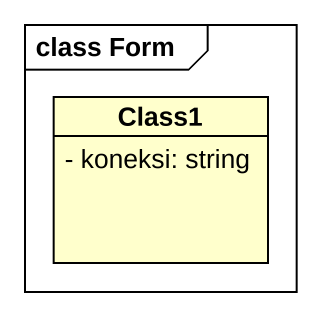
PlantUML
@startuml
mainframe class Form
hide circle
hide empty members
skinparam classAttributeIconSize 0
class Class1 {
  - koneksi: string
}
@enduml
